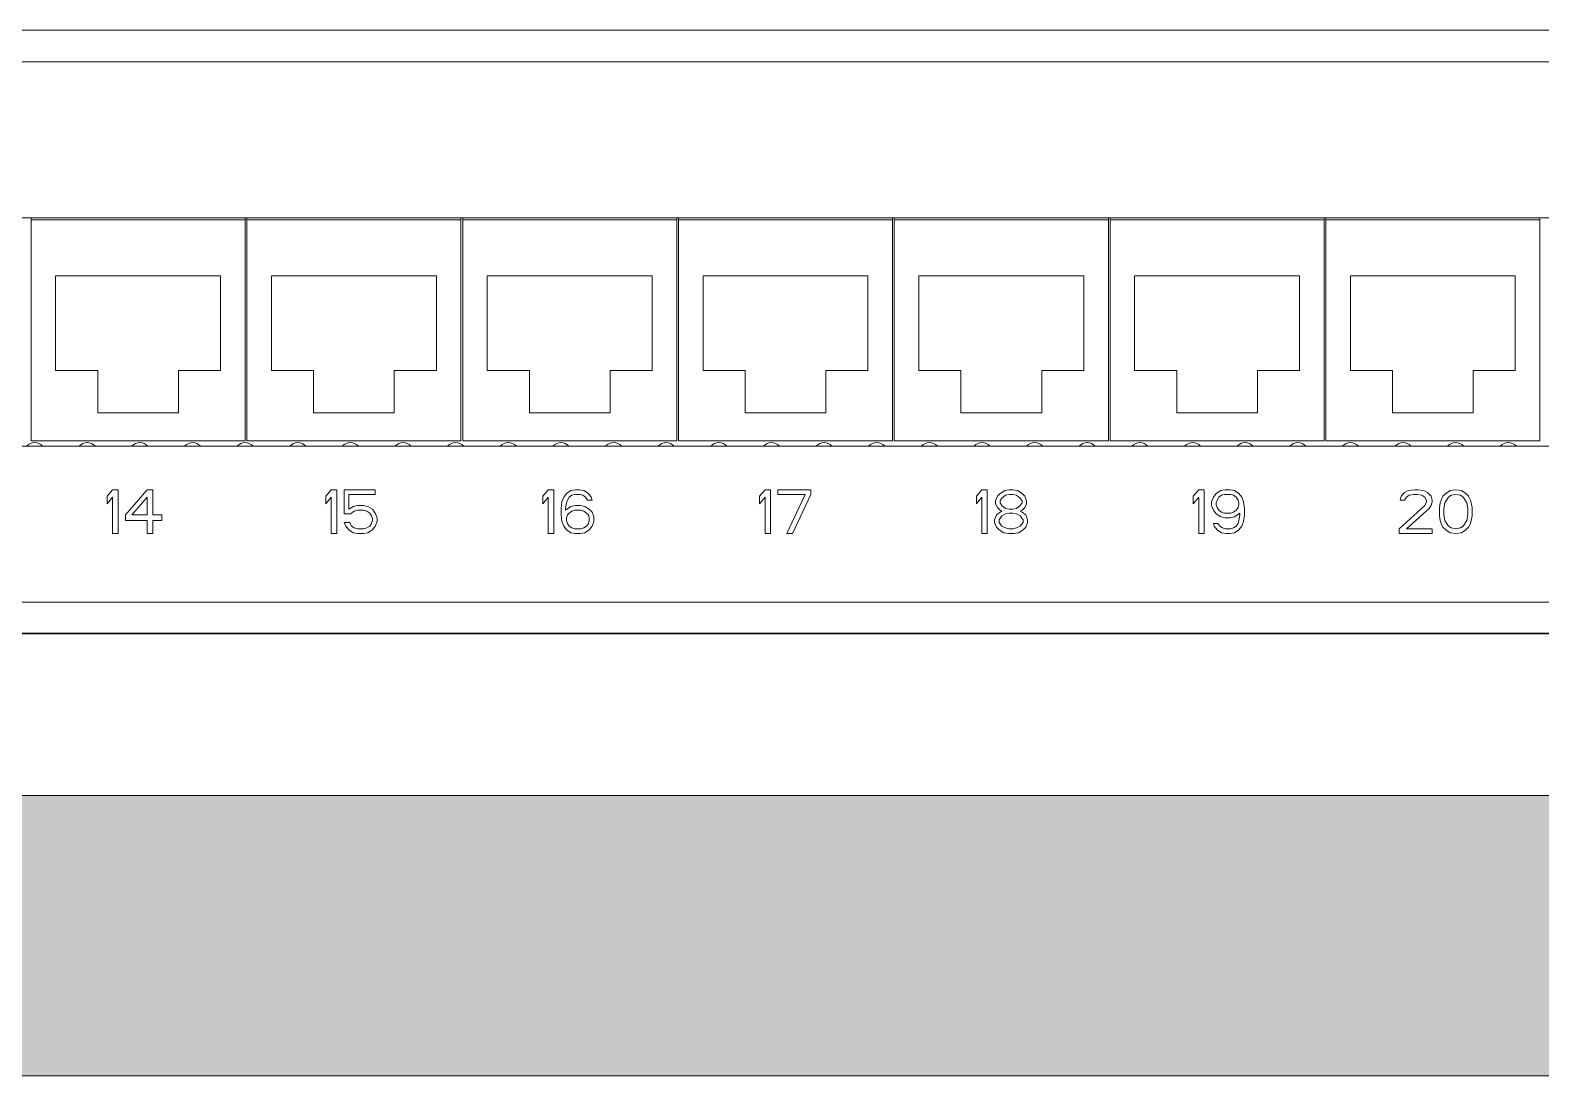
# Model space of a CAD drawing. Header units: millimetres. Extents: x -71336 to -33468, y -26189 to 22712.
# Drawn here: x -34274.4 to -34165.1, y -8364 to -8288.4 of the extents above; entities that cross this region are included whole.
import ezdxf

# ---------------------------------------------------------------- set-up
doc = ezdxf.new("R2010")
doc.units = ezdxf.units.MM
doc.layers.add('SC - Equipment', color=7, linetype='Continuous', lineweight=13)
doc.layers.add('SC - Rack Layout - U-guides and centreline', color=5, linetype='Continuous', lineweight=13, plot=False)

# ---------------------------------------------------------------- blocks, each defined once
blk = doc.blocks.new('*U220')
at = {"layer": 'SC - Rack Layout - U-guides and centreline', "ltscale": 5}
blk.add_lwpolyline([(-300, 0), (300, 0)], dxfattribs=at)
blk = doc.blocks.new('*U221')
at = {"layer": 'SC - Rack Layout - U-guides and centreline', "color": 0, "linetype": 'ByBlock', "lineweight": -2, "transparency": 16777216}
blk.add_blockref('*U220', (0, 1200.15), dxfattribs=at)
blk = doc.blocks.new('1U BRUSH PLATE - RACK LAYOUT')
at = {"ltscale": 5}
h = blk.add_hatch(dxfattribs=at)
h.set_pattern_fill('BRASS', color=256, scale=0.37, angle=90)
h.set_pattern_definition([(90, (-0.3157, 0), (-2.3495, 1e-16), []), (90, (-1.4904, 7e-17), (-2.3495, 1e-16), [1.17475, -0.587375])])
edge = h.paths.add_edge_path()
edge.add_line((-207.76, 32.77), (207.76, 32.77))
edge.add_arc((207.76, 22.77), 10, 0, 90, ccw=False)
edge.add_line((217.76, 22.77), (217.76, 22.5))
edge.add_arc((207.76, 22.5), 10, -90, 0, ccw=False)
edge.add_line((207.76, 12.5), (-207.76, 12.5))
edge.add_arc((-207.76, 22.5), 10, 180, 270, ccw=False)
edge.add_line((-217.76, 22.5), (-217.76, 22.77))
edge.add_arc((-207.76, 22.77), 10, 90, 180, ccw=False)
blk.add_lwpolyline([(-207.76, 32.77), (207.76, 32.77, -0.414214), (217.76, 22.77), (217.76, 22.5, -0.414214), (207.76, 12.5), (-207.76, 12.5, -0.414214), (-217.76, 22.5), (-217.76, 22.77, -0.414214)], format="xyb", close=True, dxfattribs=at)
at = {"layer": 'SC - Equipment'}
blk.add_line((-241.3, 44.5), (241.3, 44.5), dxfattribs=at)
blk = doc.blocks.new('PATCH PANEL - RJ45 24')
at = {"layer": 'SC - Equipment'}
for p, q in [((-219.44, 43.63), (219.44, 43.63)), ((-219.44, 41.35), (219.44, 41.35)), ((195.46, 30.06), (7.48, 30.06)), ((23.47, 13.95), (23.47, 30.06)), ((38.94, 29.93), (23.47, 29.93)), ((38.94, 30.06), (38.94, 13.95)), ((39.07, 13.95), (39.07, 30.06)), ((54.54, 29.93), (39.07, 29.93)), ((54.54, 30.06), (54.54, 13.95)), ((54.67, 13.95), (54.67, 30.06)), ((70.14, 29.93), (54.67, 29.93)), ((70.14, 30.06), (70.14, 13.95)), ((70.27, 13.95), (70.27, 30.06)), ((85.75, 29.93), (70.27, 29.93)), ((85.75, 30.06), (85.75, 13.95)), ((85.87, 13.95), (85.87, 30.06)), ((101.35, 29.93), (85.87, 29.93)), ((101.35, 30.06), (101.35, 13.95)), ((101.47, 13.95), (101.47, 30.06)), ((116.95, 29.93), (101.47, 29.93)), ((116.95, 30.06), (116.95, 13.95)), ((117.08, 13.95), (117.08, 30.06)), ((132.55, 29.93), (117.08, 29.93)), ((132.55, 30.06), (132.55, 13.95)), ((37.16, 25.88), (25.24, 25.88)), ((25.24, 25.88), (25.24, 19.03)), ((37.16, 19.03), (37.16, 25.88)), ((52.77, 25.88), (40.84, 25.88)), ((40.84, 25.88), (40.84, 19.03)), ((52.77, 19.03), (52.77, 25.88)), ((68.37, 25.88), (56.44, 25.88)), ((56.44, 25.88), (56.44, 19.03)), ((68.37, 19.03), (68.37, 25.88)), ((83.97, 25.88), (72.05, 25.88)), ((72.05, 25.88), (72.05, 19.03)), ((83.97, 19.03), (83.97, 25.88)), ((99.57, 25.88), (87.65, 25.88)), ((87.65, 25.88), (87.65, 19.03)), ((99.57, 19.03), (99.57, 25.88)), ((115.17, 25.88), (103.25, 25.88)), ((103.25, 25.88), (103.25, 19.03)), ((115.17, 19.03), (115.17, 25.88)), ((130.77, 25.88), (118.85, 25.88)), ((118.85, 25.88), (118.85, 19.03)), ((130.77, 19.03), (130.77, 25.88)), ((25.24, 19.03), (28.29, 19.03)), ((28.29, 19.03), (28.29, 15.98)), ((34.12, 19.03), (37.16, 19.03)), ((34.12, 15.98), (34.12, 19.03)), ((40.84, 19.03), (43.89, 19.03)), ((43.89, 19.03), (43.89, 15.98)), ((49.72, 19.03), (52.77, 19.03)), ((49.72, 15.98), (49.72, 19.03)), ((56.44, 19.03), (59.49, 19.03)), ((59.49, 19.03), (59.49, 15.98)), ((65.32, 19.03), (68.37, 19.03)), ((65.32, 15.98), (65.32, 19.03)), ((72.05, 19.03), (75.09, 19.03)), ((75.09, 19.03), (75.09, 15.98)), ((80.93, 19.03), (83.97, 19.03)), ((80.93, 15.98), (80.93, 19.03)), ((87.65, 19.03), (90.69, 19.03)), ((90.69, 19.03), (90.69, 15.98)), ((96.53, 19.03), (99.57, 19.03)), ((96.53, 15.98), (96.53, 19.03)), ((103.25, 19.03), (106.29, 19.03)), ((106.29, 19.03), (106.29, 15.98)), ((112.13, 19.03), (115.17, 19.03)), ((112.13, 15.98), (112.13, 19.03)), ((118.85, 19.03), (121.9, 19.03)), ((121.9, 19.03), (121.9, 15.98)), ((127.73, 19.03), (130.77, 19.03)), ((127.73, 15.98), (127.73, 19.03)), ((28.29, 15.98), (34.12, 15.98)), ((43.89, 15.98), (49.72, 15.98)), ((59.49, 15.98), (65.32, 15.98)), ((75.09, 15.98), (80.93, 15.98)), ((90.69, 15.98), (96.53, 15.98)), ((106.29, 15.98), (112.13, 15.98)), ((121.9, 15.98), (127.73, 15.98)), ((7.48, 13.57), (195.46, 13.57)), ((38.94, 13.95), (23.47, 13.95)), ((54.54, 13.95), (39.07, 13.95)), ((70.14, 13.95), (54.67, 13.95)), ((85.75, 13.95), (70.27, 13.95)), ((101.35, 13.95), (85.87, 13.95)), ((116.95, 13.95), (101.47, 13.95)), ((132.55, 13.95), (117.08, 13.95)), ((28.97, 9.94), (29.36, 10.41)), ((28.97, 9.4), (28.97, 9.94)), ((29.36, 9.87), (28.97, 9.4)), ((29.36, 10.41), (29.76, 10.41)), ((29.36, 7.24), (29.36, 9.87)), ((29.76, 10.41), (29.76, 7.24)), ((30.29, 8.59), (31.87, 10.41)), ((30.75, 8.59), (31.87, 9.87)), ((31.87, 10.41), (32.27, 10.41)), ((31.87, 9.87), (31.87, 8.59)), ((32.27, 10.41), (32.27, 8.59)), ((44.78, 9.94), (45.17, 10.41)), ((44.78, 9.4), (44.78, 9.94)), ((45.17, 9.87), (44.78, 9.4)), ((45.17, 10.41), (45.57, 10.41)), ((45.17, 7.24), (45.17, 9.87)), ((45.57, 10.41), (45.57, 7.24)), ((48.34, 10.41), (46.1, 10.41)), ((46.1, 10.41), (46.1, 8.66)), ((46.43, 10.08), (48.34, 10.08)), ((46.43, 9), (46.43, 10.08)), ((48.34, 10.08), (48.34, 10.41)), ((60.46, 9.94), (60.85, 10.41)), ((60.46, 9.4), (60.46, 9.94)), ((60.85, 9.87), (60.46, 9.4)), ((60.85, 10.41), (61.25, 10.41)), ((60.85, 7.24), (60.85, 9.87)), ((61.25, 10.41), (61.25, 7.24)), ((61.97, 9.87), (61.84, 9.54)), ((62.17, 10.14), (61.97, 9.87)), ((62.5, 10.35), (62.17, 10.14)), ((62.24, 9.67), (62.37, 9.87)), ((62.37, 9.87), (62.57, 10.01)), ((62.83, 10.41), (62.5, 10.35)), ((62.57, 10.01), (62.77, 10.08)), ((62.77, 10.08), (63.16, 10.08)), ((63.1, 10.41), (62.83, 10.41)), ((63.43, 10.35), (63.1, 10.41)), ((63.16, 10.08), (63.36, 10.01)), ((63.36, 10.01), (63.56, 9.87)), ((63.76, 10.14), (63.43, 10.35)), ((63.56, 9.87), (63.69, 9.67)), ((63.96, 9.87), (63.76, 10.14)), ((64.02, 9.67), (63.96, 9.87)), ((76.13, 9.94), (76.53, 10.41)), ((76.13, 9.4), (76.13, 9.94)), ((76.53, 9.87), (76.13, 9.4)), ((76.53, 10.41), (76.93, 10.41)), ((76.53, 7.24), (76.53, 9.87)), ((76.93, 10.41), (76.93, 7.24)), ((77.45, 10.41), (79.83, 10.41)), ((77.45, 10.08), (77.45, 10.41)), ((79.44, 10.08), (77.45, 10.08)), ((78.11, 7.24), (79.44, 10.08)), ((79.83, 10.08), (78.51, 7.24)), ((79.83, 10.41), (79.83, 10.08)), ((91.81, 9.94), (92.21, 10.41)), ((91.81, 9.4), (91.81, 9.94)), ((92.21, 9.87), (91.81, 9.4)), ((92.21, 10.41), (92.6, 10.41)), ((92.21, 7.24), (92.21, 9.87)), ((92.6, 10.41), (92.6, 7.24)), ((93.33, 9.94), (93.2, 9.6)), ((93.53, 10.14), (93.33, 9.94)), ((93.86, 10.35), (93.53, 10.14)), ((93.92, 10.01), (93.66, 9.81)), ((94.19, 10.41), (93.86, 10.35)), ((94.19, 10.08), (93.92, 10.01)), ((94.45, 10.41), (94.19, 10.41)), ((94.45, 10.08), (94.19, 10.08)), ((94.78, 10.35), (94.45, 10.41)), ((94.72, 10.01), (94.45, 10.08)), ((94.98, 9.81), (94.72, 10.01)), ((95.11, 10.14), (94.78, 10.35)), ((95.31, 9.94), (95.11, 10.14)), ((95.44, 9.6), (95.31, 9.94)), ((107.49, 9.94), (107.88, 10.41)), ((107.49, 9.4), (107.49, 9.94)), ((107.88, 9.87), (107.49, 9.4)), ((107.88, 10.41), (108.28, 10.41)), ((107.88, 7.24), (107.88, 9.87)), ((108.28, 10.41), (108.28, 7.24)), ((108.94, 9.87), (108.81, 9.54)), ((109.14, 10.14), (108.94, 9.87)), ((109.47, 10.35), (109.14, 10.14)), ((109.34, 9.87), (109.21, 9.67)), ((109.54, 10.01), (109.34, 9.87)), ((109.8, 10.41), (109.47, 10.35)), ((109.73, 10.08), (109.54, 10.01)), ((110.2, 10.08), (109.73, 10.08)), ((110.13, 10.41), (109.8, 10.41)), ((110.46, 10.35), (110.13, 10.41)), ((110.39, 10.01), (110.2, 10.08)), ((110.59, 9.87), (110.39, 10.01)), ((110.79, 10.14), (110.46, 10.35)), ((110.73, 9.67), (110.59, 9.87)), ((110.99, 9.87), (110.79, 10.14)), ((111.12, 9.54), (110.99, 9.87)), ((122.44, 9.67), (122.51, 9.94)), ((122.51, 9.94), (122.77, 10.21)), ((122.77, 10.21), (123.03, 10.35)), ((122.9, 9.87), (122.77, 9.67)), ((123.1, 10.01), (122.9, 9.87)), ((123.03, 10.35), (123.5, 10.41)), ((123.43, 10.08), (123.1, 10.01)), ((123.69, 10.08), (123.43, 10.08)), ((123.5, 10.41), (123.76, 10.41)), ((124.02, 10.01), (123.69, 10.08)), ((123.76, 10.41), (124.16, 10.35)), ((124.22, 9.87), (124.02, 10.01)), ((124.16, 10.35), (124.42, 10.21)), ((124.35, 9.67), (124.22, 9.87)), ((124.42, 10.21), (124.69, 9.94)), ((124.69, 9.94), (124.75, 9.67)), ((125.54, 9.94), (125.41, 9.67)), ((125.74, 10.14), (125.54, 9.94)), ((125.94, 9.87), (125.68, 9.47)), ((126.07, 10.35), (125.74, 10.14)), ((126.14, 10.01), (125.94, 9.87)), ((126.47, 10.41), (126.07, 10.35)), ((126.47, 10.08), (126.14, 10.01)), ((126.87, 10.35), (126.47, 10.41)), ((126.8, 10.01), (126.47, 10.08)), ((127, 9.87), (126.8, 10.01)), ((127.2, 10.14), (126.87, 10.35)), ((127.26, 9.47), (127, 9.87)), ((127.39, 9.94), (127.2, 10.14)), ((127.53, 9.67), (127.39, 9.94)), ((46.76, 9.2), (46.43, 9)), ((46.56, 8.66), (46.83, 8.86)), ((47.09, 9.27), (46.76, 9.2)), ((46.83, 8.86), (47.09, 8.93)), ((47.49, 9.27), (47.09, 9.27)), ((47.09, 8.93), (47.49, 8.93)), ((47.82, 9.2), (47.49, 9.27)), ((47.49, 8.93), (47.75, 8.86)), ((47.75, 8.86), (47.95, 8.73)), ((48.15, 9), (47.82, 9.2)), ((48.34, 8.73), (48.15, 9)), ((61.84, 9.54), (61.78, 9.06)), ((61.78, 9.06), (61.78, 8.59)), ((62.11, 9.06), (62.17, 9.47)), ((62.5, 9.2), (62.11, 8.93)), ((62.11, 8.93), (62.11, 9.06)), ((62.17, 9.47), (62.24, 9.67)), ((62.57, 8.86), (62.37, 8.73)), ((62.83, 9.27), (62.5, 9.2)), ((62.77, 8.93), (62.57, 8.86)), ((63.23, 8.93), (62.77, 8.93)), ((63.16, 9.27), (62.83, 9.27)), ((63.49, 9.2), (63.16, 9.27)), ((63.43, 8.86), (63.23, 8.93)), ((63.63, 8.73), (63.43, 8.86)), ((63.82, 9), (63.49, 9.2)), ((63.69, 9.67), (64.02, 9.67)), ((64.02, 8.79), (63.82, 9)), ((64.15, 8.46), (64.02, 8.79)), ((93.2, 9.6), (93.2, 9.4)), ((93.2, 9.4), (93.33, 9.13)), ((93.53, 8.79), (93.26, 8.59)), ((93.33, 9.13), (93.53, 8.93)), ((93.66, 9.81), (93.53, 9.6)), ((93.53, 9.6), (93.53, 9.47)), ((93.53, 9.47), (93.66, 9.27)), ((93.53, 8.93), (93.66, 8.86)), ((93.66, 8.86), (93.53, 8.79)), ((93.66, 9.27), (93.92, 9.06)), ((93.92, 9.06), (94.19, 9)), ((94.19, 9), (94.45, 9)), ((94.45, 9), (94.72, 9.06)), ((94.72, 9.06), (94.98, 9.27)), ((95.11, 9.6), (94.98, 9.81)), ((94.98, 9.27), (95.11, 9.47)), ((94.98, 8.86), (95.11, 8.93)), ((95.11, 8.79), (94.98, 8.86)), ((95.11, 9.47), (95.11, 9.6)), ((95.11, 8.93), (95.31, 9.13)), ((95.38, 8.59), (95.11, 8.79)), ((95.31, 9.13), (95.44, 9.4)), ((95.44, 9.4), (95.44, 9.6)), ((108.81, 9.54), (108.81, 9.27)), ((108.81, 9.27), (108.94, 8.93)), ((108.94, 8.93), (109.14, 8.66)), ((109.21, 9.67), (109.14, 9.47)), ((109.14, 9.47), (109.14, 9.33)), ((109.14, 9.33), (109.21, 9.13)), ((109.21, 9.13), (109.34, 8.93)), ((109.34, 8.93), (109.54, 8.79)), ((109.54, 8.79), (109.73, 8.73)), ((110.2, 8.73), (110.39, 8.79)), ((110.39, 8.79), (110.59, 8.93)), ((110.59, 8.93), (110.73, 9.13)), ((110.79, 9.47), (110.73, 9.67)), ((110.73, 9.13), (110.79, 9.33)), ((110.79, 9.33), (110.79, 9.47)), ((111.19, 9.06), (111.12, 9.54)), ((111.19, 8.59), (111.19, 9.06)), ((122.37, 7.58), (124.22, 9.27)), ((122.77, 9.67), (122.44, 9.67)), ((124.55, 9.06), (122.9, 7.58)), ((124.22, 9.27), (124.35, 9.54)), ((124.35, 9.54), (124.35, 9.67)), ((124.69, 9.27), (124.55, 9.06)), ((124.75, 9.54), (124.69, 9.27)), ((124.75, 9.67), (124.75, 9.54)), ((125.35, 9.47), (125.28, 9.13)), ((125.28, 9.13), (125.28, 8.52)), ((125.41, 9.67), (125.35, 9.47)), ((125.68, 9.47), (125.61, 9.06)), ((125.61, 9.06), (125.61, 8.59)), ((127.33, 9.06), (127.26, 9.47)), ((127.33, 8.59), (127.33, 9.06)), ((127.59, 9.47), (127.53, 9.67)), ((127.66, 9.13), (127.59, 9.47)), ((127.66, 8.52), (127.66, 9.13)), ((30.29, 8.19), (30.29, 8.59)), ((31.87, 8.19), (30.29, 8.19)), ((31.87, 8.59), (30.75, 8.59)), ((31.87, 7.24), (31.87, 8.19)), ((32.27, 8.59), (32.93, 8.59)), ((32.93, 8.19), (32.27, 8.19)), ((32.27, 8.19), (32.27, 7.24)), ((32.93, 8.59), (32.93, 8.19)), ((46.1, 8.66), (46.56, 8.66)), ((46.5, 8.05), (46.1, 8.05)), ((46.1, 8.05), (46.23, 7.78)), ((46.23, 7.78), (46.43, 7.51)), ((46.63, 7.78), (46.5, 8.05)), ((46.83, 7.65), (46.63, 7.78)), ((47.09, 7.58), (46.83, 7.65)), ((47.75, 7.65), (47.49, 7.58)), ((47.95, 7.78), (47.75, 7.65)), ((47.95, 8.73), (48.08, 8.52)), ((48.08, 7.98), (47.95, 7.78)), ((48.08, 8.52), (48.15, 8.32)), ((48.15, 8.19), (48.08, 7.98)), ((48.15, 8.32), (48.15, 8.19)), ((48.15, 7.51), (48.34, 7.78)), ((48.48, 8.39), (48.34, 8.73)), ((48.34, 7.78), (48.48, 8.12)), ((48.48, 8.12), (48.48, 8.39)), ((61.78, 8.59), (61.84, 8.12)), ((61.84, 8.12), (61.97, 7.78)), ((61.97, 7.78), (62.17, 7.51)), ((62.24, 8.59), (62.17, 8.39)), ((62.17, 8.39), (62.17, 8.19)), ((62.17, 8.19), (62.24, 7.98)), ((62.37, 8.73), (62.24, 8.59)), ((62.24, 7.98), (62.37, 7.78)), ((62.37, 7.78), (62.57, 7.65)), ((62.57, 7.65), (62.77, 7.58)), ((63.23, 7.58), (63.43, 7.65)), ((63.43, 7.65), (63.63, 7.78)), ((63.76, 8.59), (63.63, 8.73)), ((63.63, 7.78), (63.76, 7.98)), ((63.82, 8.39), (63.76, 8.59)), ((63.76, 7.98), (63.82, 8.19)), ((63.82, 8.19), (63.82, 8.39)), ((63.82, 7.51), (64.02, 7.78)), ((64.02, 7.78), (64.15, 8.12)), ((64.15, 8.12), (64.15, 8.46)), ((93.26, 8.59), (93.13, 8.25)), ((93.13, 8.25), (93.13, 8.05)), ((93.13, 8.05), (93.26, 7.71)), ((93.26, 7.71), (93.46, 7.51)), ((93.66, 8.52), (93.46, 8.25)), ((93.46, 8.25), (93.46, 8.05)), ((93.46, 8.05), (93.66, 7.78)), ((93.92, 8.66), (93.66, 8.52)), ((93.66, 7.78), (93.92, 7.65)), ((94.19, 8.73), (93.92, 8.66)), ((93.92, 7.65), (94.19, 7.58)), ((94.45, 8.73), (94.19, 8.73)), ((94.72, 8.66), (94.45, 8.73)), ((94.45, 7.58), (94.72, 7.65)), ((94.98, 8.52), (94.72, 8.66)), ((94.72, 7.65), (94.98, 7.78)), ((95.18, 8.25), (94.98, 8.52)), ((94.98, 7.78), (95.18, 8.05)), ((95.18, 8.05), (95.18, 8.25)), ((95.18, 7.51), (95.38, 7.71)), ((95.51, 8.25), (95.38, 8.59)), ((95.38, 7.71), (95.51, 8.05)), ((95.51, 8.05), (95.51, 8.25)), ((109.27, 7.98), (108.94, 7.98)), ((108.94, 7.98), (109.01, 7.78)), ((109.01, 7.78), (109.21, 7.51)), ((109.14, 8.66), (109.47, 8.46)), ((109.4, 7.78), (109.27, 7.98)), ((109.6, 7.65), (109.4, 7.78)), ((109.47, 8.46), (109.8, 8.39)), ((109.8, 7.58), (109.6, 7.65)), ((109.73, 8.73), (110.2, 8.73)), ((109.8, 8.39), (110.13, 8.39)), ((110.13, 8.39), (110.46, 8.46)), ((110.39, 7.65), (110.2, 7.58)), ((110.59, 7.78), (110.39, 7.65)), ((110.46, 8.46), (110.86, 8.73)), ((110.73, 7.98), (110.59, 7.78)), ((110.79, 8.19), (110.73, 7.98)), ((110.86, 8.59), (110.79, 8.19)), ((110.79, 7.51), (110.99, 7.78)), ((110.86, 8.73), (110.86, 8.59)), ((110.99, 7.78), (111.12, 8.12)), ((111.12, 8.12), (111.19, 8.59)), ((125.28, 8.52), (125.35, 8.19)), ((125.35, 8.19), (125.41, 7.98)), ((125.41, 7.98), (125.54, 7.71)), ((125.54, 7.71), (125.74, 7.51)), ((125.61, 8.59), (125.68, 8.19)), ((125.68, 8.19), (125.94, 7.78)), ((125.94, 7.78), (126.14, 7.65)), ((126.14, 7.65), (126.47, 7.58)), ((126.47, 7.58), (126.8, 7.65)), ((126.8, 7.65), (127, 7.78)), ((127, 7.78), (127.26, 8.19)), ((127.2, 7.51), (127.39, 7.71)), ((127.26, 8.19), (127.33, 8.59)), ((127.39, 7.71), (127.53, 7.98)), ((127.53, 7.98), (127.59, 8.19)), ((127.59, 8.19), (127.66, 8.52)), ((29.76, 7.24), (29.36, 7.24)), ((32.27, 7.24), (31.87, 7.24)), ((45.57, 7.24), (45.17, 7.24)), ((46.43, 7.51), (46.76, 7.31)), ((46.76, 7.31), (47.09, 7.24)), ((47.49, 7.58), (47.09, 7.58)), ((47.09, 7.24), (47.49, 7.24)), ((47.49, 7.24), (47.82, 7.31)), ((47.82, 7.31), (48.15, 7.51)), ((61.25, 7.24), (60.85, 7.24)), ((62.17, 7.51), (62.5, 7.31)), ((62.5, 7.31), (62.83, 7.24)), ((62.77, 7.58), (63.23, 7.58)), ((62.83, 7.24), (63.16, 7.24)), ((63.16, 7.24), (63.49, 7.31)), ((63.49, 7.31), (63.82, 7.51)), ((76.93, 7.24), (76.53, 7.24)), ((78.51, 7.24), (78.11, 7.24)), ((92.6, 7.24), (92.21, 7.24)), ((93.46, 7.51), (93.79, 7.31)), ((93.79, 7.31), (94.12, 7.24)), ((94.12, 7.24), (94.52, 7.24)), ((94.19, 7.58), (94.45, 7.58)), ((94.52, 7.24), (94.85, 7.31)), ((94.85, 7.31), (95.18, 7.51)), ((108.28, 7.24), (107.88, 7.24)), ((109.21, 7.51), (109.54, 7.31)), ((109.54, 7.31), (109.87, 7.24)), ((110.2, 7.58), (109.8, 7.58)), ((109.87, 7.24), (110.13, 7.24)), ((110.13, 7.24), (110.46, 7.31)), ((110.46, 7.31), (110.79, 7.51)), ((122.37, 7.24), (122.37, 7.58)), ((124.75, 7.24), (122.37, 7.24)), ((122.9, 7.58), (124.75, 7.58)), ((124.75, 7.58), (124.75, 7.24)), ((125.74, 7.51), (126.07, 7.31)), ((126.07, 7.31), (126.47, 7.24)), ((126.47, 7.24), (126.87, 7.31)), ((126.87, 7.31), (127.2, 7.51)), ((-219.44, 2.28), (219.44, 2.28)), ((-219.44, 0), (219.44, 0))]:
    blk.add_line(p, q, dxfattribs=at)
for centre in [(23.72, 13.06), (27.52, 13.06), (31.33, 13.06), (35.14, 13.06), (38.94, 13.06), (42.75, 13.06), (46.55, 13.06), (50.36, 13.06), (54.16, 13.06), (57.97, 13.06), (61.77, 13.06), (65.58, 13.06), (69.38, 13.06), (73.19, 13.06), (76.99, 13.06), (80.8, 13.06), (84.6, 13.06), (88.41, 13.06), (92.21, 13.06), (96.02, 13.06), (99.82, 13.06), (103.63, 13.06), (107.44, 13.06), (111.24, 13.06), (115.05, 13.06), (118.85, 13.06), (122.66, 13.06), (126.46, 13.06), (130.27, 13.06)]:
    blk.add_arc(centre, 0.761, 42.9176, 137.0824, dxfattribs=at)

msp = doc.modelspace()

# ---------------------------------------------------------------- block references
at = {"layer": 'SC - Equipment', "ltscale": 5}
msp.add_blockref('1U BRUSH PLATE - RACK LAYOUT', (-34297.756, -8376.478), dxfattribs=at)
at = {"layer": 'SC - Rack Layout - U-guides and centreline'}
msp.add_blockref('*U221', (-34297.756, -9532.178), dxfattribs=at)

# ---------------------------------------------------------------- next in the draw order: block references
at = {"layer": 'SC - Equipment', "color": 1}
msp.add_blockref('PATCH PANEL - RJ45 24', (-34297.756, -8332.028), dxfattribs=at)

doc.saveas('drawing.dxf')
